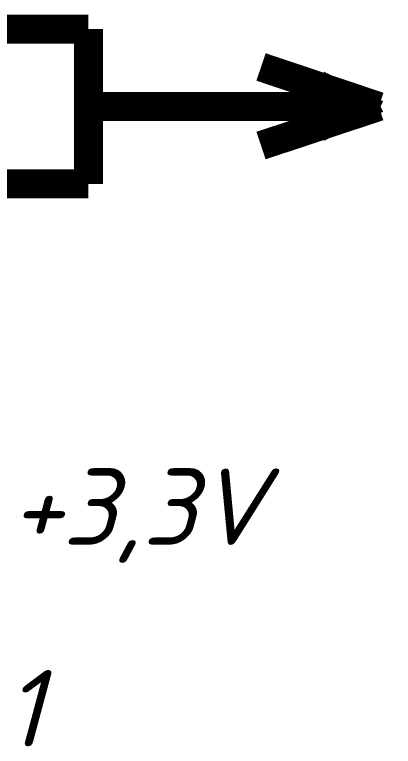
# Model space of a CAD drawing. Header units: inches. Extents: x 0 to 841, y 0 to 594.
# Drawn here: x 315.6 to 325.38, y 445.95 to 464.86 of the extents above; entities that cross this region are included whole.
import ezdxf

# ---------------------------------------------------------------- set-up
doc = ezdxf.new("R2010")
doc.units = ezdxf.units.IN
doc.layers.add('Sheet', color=255, linetype='Continuous')
doc.styles.get("Standard").update_dxf_attribs({"font": 'isocpeui.ttf'})

msp = doc.modelspace()

# ---------------------------------------------------------------- linework, layer by layer
at = {"layer": 'Sheet'}
for points in [[(317.508, 464.489, 0.749, 0.749, 0), (307.515, 464.489, 0.749, 0.749, 0)], [(317.508, 460.491, 0.749, 0.749, 0), (317.508, 464.489, 0.749, 0.749, 0)], [(321.966, 463.512, 0.749, 0.749, 0), (325.009, 462.49, 0.749, 0.749, 0)], [(325.054, 462.49, 0.3, 0.3, 0), (323.527, 463.254, 0.3, 0.3, 0)], [(317.508, 462.49, 0.749, 0.749, 0), (322.517, 462.49, 0.749, 0.749, 0)], [(325.009, 462.49, 0.749, 0.749, 0), (321.966, 461.48, 0.749, 0.749, 0)], [(322.517, 462.49, 0.749, 0.749, 0), (325.009, 462.49, 0.749, 0.749, 0)], [(317.508, 462.49, 0.3, 0.3, 0), (322.517, 462.49, 0.3, 0.3, 0)], [(322.517, 462.49, 0.3, 0.3, 0), (325.054, 462.49, 0.3, 0.3, 0)], [(325.054, 462.49, 0.3, 0.3, 0), (323.527, 461.738, 0.3, 0.3, 0)], [(307.515, 460.491, 0.749, 0.749, 0), (317.508, 460.491, 0.749, 0.749, 0)]]:
    msp.add_lwpolyline(points, format="xyseb", dxfattribs=at)

# ---------------------------------------------------------------- texts
for s, p in [('+3,3V', (315.487, 451.16)), ('C41', (312.433, 445.949))]:
    msp.add_text(s, height=1.9764, dxfattribs=at).set_placement(p)

doc.saveas('drawing.dxf')
